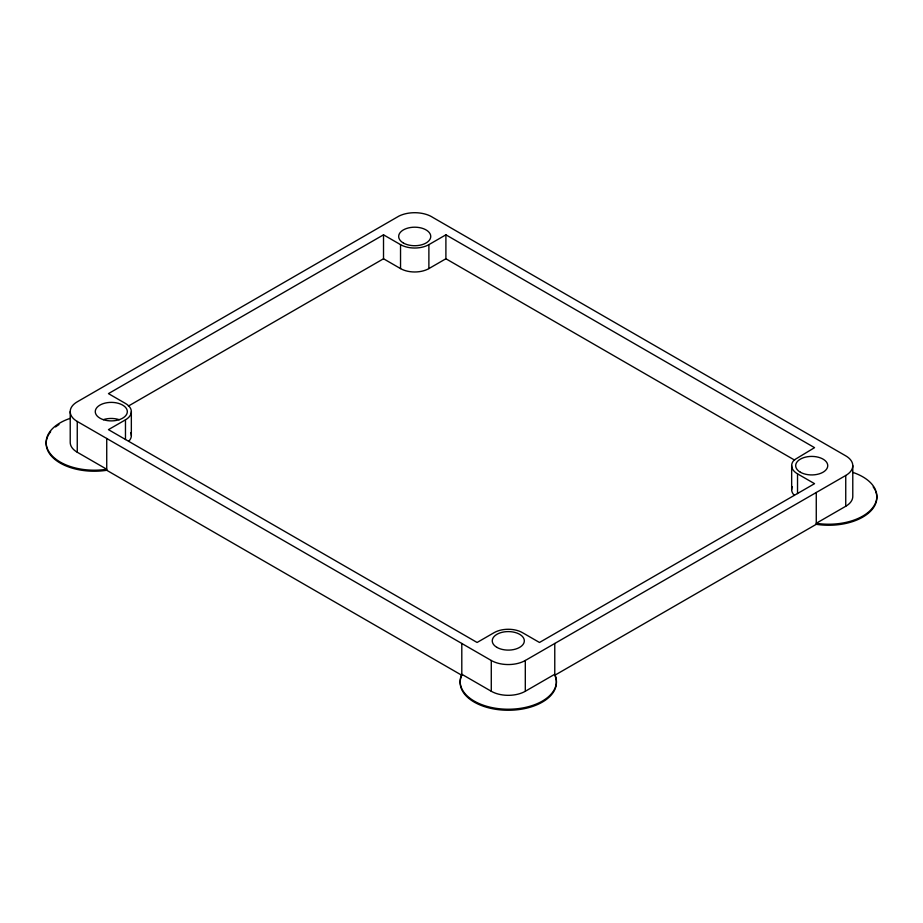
<?xml version="1.0" encoding="UTF-8"?>
<svg xmlns="http://www.w3.org/2000/svg" width="923" height="923" viewBox="0 0 923 923"><rect width="100%" height="100%" fill="white"/><g stroke="black" fill="none" stroke-linecap="round" stroke-linejoin="round"><path stroke-width="1.38" d="M797.53 493.574L797.53 473.845A20.052 11.572 0 0 1 794.345 459.873L814.548 447.655L445.901 234.823L428.883 244.641A20.052 11.572 0 0 1 400.536 244.641L383.518 234.823L108.453 393.625L125.47 403.455A20.052 11.572 0 0 1 125.47 419.827L125.47 439.544M128.366 406.074L383.518 258.763L400.536 268.593A20.052 11.572 0 0 0 428.883 268.593L445.901 258.763L794.622 460.104M125.47 419.827L108.453 429.645L477.099 642.477L494.117 632.659A20.052 11.572 0 0 1 522.464 632.659L539.482 642.477L814.548 483.675L797.53 473.845M77.255 421.465L491.278 660.487A24.067 13.891 0 0 0 525.302 660.487L845.745 475.483A24.067 13.891 0 0 0 845.745 455.847L432.968 217.528A24.125 13.926 0 0 0 398.932 216.097L77.255 401.817A24.067 13.891 0 0 0 77.255 421.465L77.255 452.235L106.733 469.253A48.123 27.782 0 0 1 49.819 453.055A48.123 27.782 0 0 1 70.217 418.35M525.302 691.269L554.769 674.251A48.123 27.782 0 0 1 508.285 709.233A48.123 27.782 0 0 1 461.8 674.251L491.278 691.269A24.067 13.891 0 0 0 525.302 691.269L525.302 660.487M852.783 465.665L852.783 496.447A24.067 13.891 0 0 1 845.745 506.266L816.267 523.283A48.123 27.782 0 0 0 873.181 507.073A48.123 27.782 0 0 0 852.783 472.38M50.661 431.699A48.123 27.782 0 0 0 57.411 461.304A48.123 27.782 0 0 0 106.733 470.28L461.8 675.278A48.123 27.782 0 0 0 508.285 710.26A48.123 27.782 0 0 0 554.769 675.278L816.267 524.31A48.123 27.782 0 0 0 875.708 491.451M845.745 475.483L845.745 506.266M816.267 492.501L816.267 524.31M791.657 465.665L791.657 489.617M554.769 643.481L554.769 675.278M491.278 660.487L491.278 691.269M461.8 643.481L461.8 675.278M445.901 234.823L445.901 258.763M428.883 244.641L428.883 268.593M400.536 244.641L400.536 268.593M383.518 234.823L383.518 258.763M131.343 411.635L131.343 435.587M106.733 438.471L106.733 470.28M70.217 411.635L70.217 442.417A24.067 13.891 0 0 0 77.255 452.235M55.553 426.945A48.123 27.782 0 0 1 59.003 424.545M873.181 486.836A48.123 27.782 0 0 1 875.212 490.275M794.345 495.397A20.052 11.572 0 0 1 792.338 486.617M130.662 432.587A20.052 11.572 0 0 1 128.655 441.379M103.272 419.653A16.037 9.265 0 0 0 127.328 411.635A16.037 9.265 0 0 0 103.272 403.616A16.037 9.265 0 0 0 103.272 419.653A16.037 9.265 0 0 1 119.309 419.711M403.363 243.003A16.037 9.265 0 0 0 430.21 238.849A16.037 9.265 0 0 0 410.562 227.508A16.037 9.265 0 0 0 403.363 243.003M800.368 472.218A16.037 9.265 0 0 0 827.204 468.065A16.037 9.265 0 0 0 807.556 456.723A16.037 9.265 0 0 0 800.368 472.218M496.943 647.392A16.037 9.265 0 0 0 523.779 643.239A16.037 9.265 0 0 0 504.143 631.897A16.037 9.265 0 0 0 496.943 647.392"/></g></svg>
